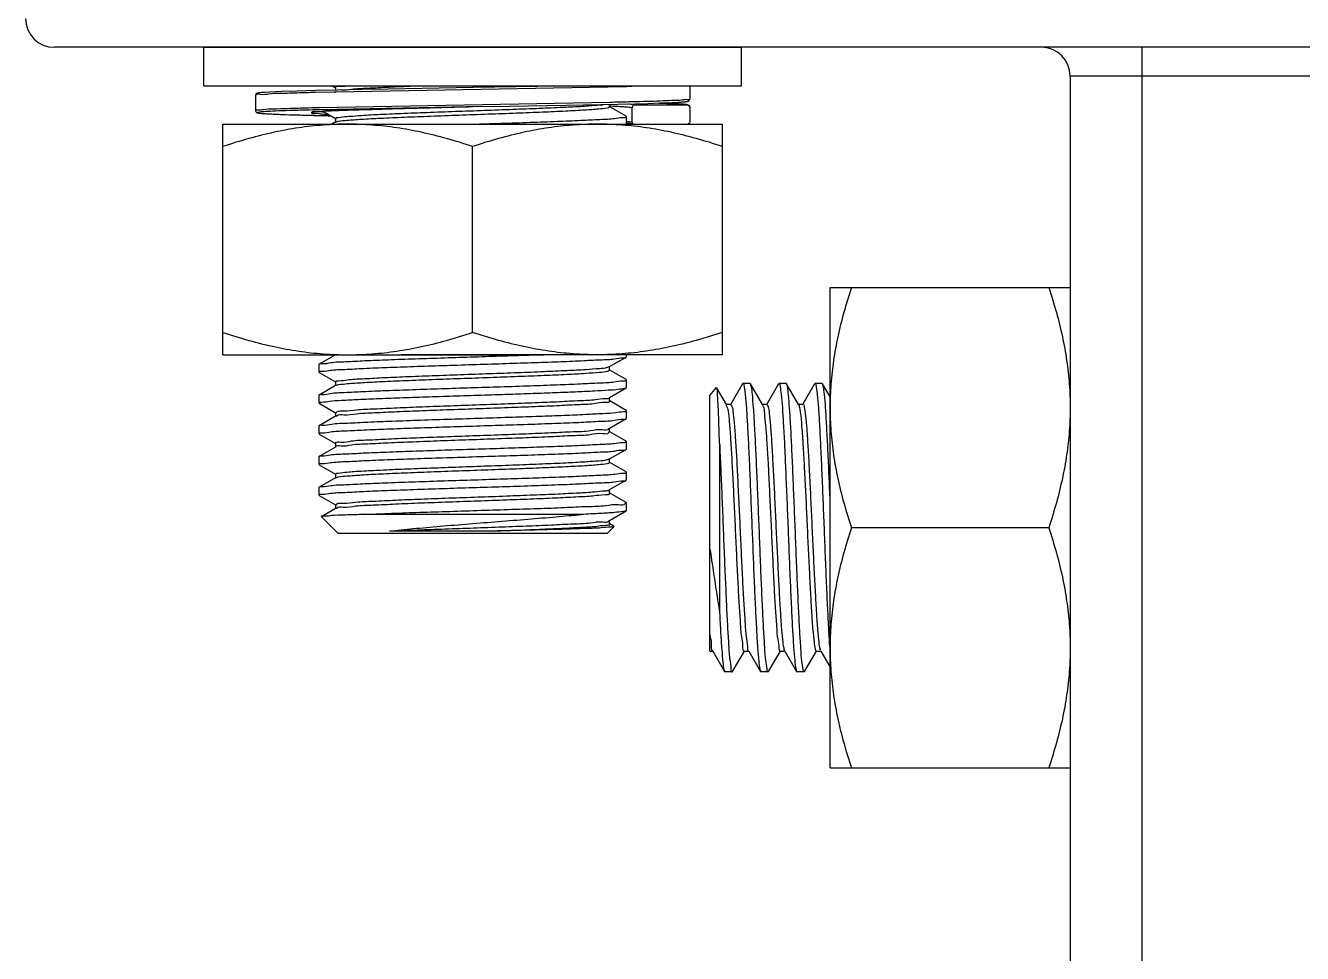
# Model space of a CAD drawing. Extents: x 815029915 to 815825525, y 579155098 to 579748855.
# Drawn here: x 815617949.4 to 815618227.3, y 579337897 to 579338098.9 of the extents above; entities that cross this region are included whole.
import ezdxf

# ---------------------------------------------------------------- set-up
doc = ezdxf.new("R2010")
doc.units = 0
doc.header["$LTSCALE"] = 100
doc.header["$MEASUREMENT"] = 0
doc.layers.add('02___PRT_ALL_AXES', color=7, linetype='Continuous')
doc.layers.add('03___PRT_ALL_CURVES', color=7, linetype='Continuous')

msp = doc.modelspace()

# ---------------------------------------------------------------- linework, layer by layer
at = {"color": 0, "linetype": 'Continuous'}
for p, q in [((815618674.86, 579338094.16), (815617955.67, 579338094.16)), ((815618192.44, 579337676.03), (815618192.44, 579338094.16)), ((815618176.76, 579338087.89), (815618176.76, 579337682.3)), ((815618453.77, 579338087.89), (815618176.76, 579338087.89)), ((815618016.59, 579338084.41), (815618012.44, 579338084.31)), ((815618016.09, 579338085.8), (815618016.86, 579338085.36)), ((815618016.88, 579338084.42), (815618016.59, 579338084.41)), ((815618016.87, 579338085.38), (815618016.87, 579338084.83)), ((815618080.11, 579338085.59), (815618016.94, 579338084.42)), ((815618046.8, 579338085.38), (815618028.31, 579338085.06)), ((815618046.8, 579338085.38), (815618046.7, 579338085.38)), ((815618070.1, 579338085.8), (815618046.8, 579338085.38)), ((815618050.84, 579338085.47), (815618046.8, 579338085.38)), ((815618049.77, 579338085.45), (815618046.8, 579338085.38)), ((815618064.37, 579338085.8), (815618049.77, 579338085.45)), ((815618058.92, 579338085.66), (815618050.84, 579338085.47)), ((815618064.37, 579338085.8), (815618058.92, 579338085.66)), ((815618080.16, 579338085.59), (815618080.11, 579338085.59)), ((815618080.28, 579338085.59), (815618080.16, 579338085.59)), ((815618081.41, 579338085.62), (815618080.28, 579338085.59)), ((815618087.57, 579338085.8), (815618081.41, 579338085.62)), ((815618093.95, 579338085.8), (815618093.95, 579338082.87)), ((815617999.46, 579338083.71), (815617999.46, 579338080.36)), ((815618076.47, 579338082.16), (815618013.3, 579338080.99)), ((815618067.15, 579338081.56), (815618082.03, 579338081.88)), ((815618076.53, 579338082.16), (815618076.47, 579338082.16)), ((815618076.82, 579338082.17), (815618076.53, 579338082.16)), ((815618076.53, 579338081.2), (815618076.53, 579338081.75)), ((815618082.03, 579338081.88), (815618084.81, 579338081.96)), ((815618082.04, 579338081.62), (815618093.54, 579338081.62)), ((815618084.81, 579338081.96), (815618087.6, 579338082.05)), ((815618087.6, 579338082.05), (815618089.21, 579338082.11)), ((815618089.21, 579338082.11), (815618090.1, 579338082.14)), ((815618090.1, 579338082.14), (815618090.85, 579338082.18)), ((815618090.85, 579338082.18), (815618091.47, 579338082.21)), ((815618091.47, 579338082.21), (815618092, 579338082.25)), ((815618002.93, 579338079.65), (815618003.83, 579338079.61)), ((815618003.83, 579338079.61), (815618004.89, 579338079.57)), ((815618004.89, 579338079.57), (815618006.81, 579338079.5)), ((815618006.81, 579338079.5), (815618010.11, 579338079.41)), ((815618010.11, 579338079.41), (815618015.82, 579338079.27)), ((815618013.3, 579338080.99), (815618013.25, 579338080.99)), ((815618013.31, 579338080.57), (815618013.26, 579338080.56)), ((815618013.57, 579338080.57), (815618013.31, 579338080.57)), ((815618014.03, 579338080.24), (815618013.35, 579338080.13)), ((815618045.84, 579338081.18), (815618013.57, 579338080.57)), ((815618013.63, 579338080.22), (815618014.28, 579338080.26)), ((815618014.12, 579338080.26), (815618014.03, 579338080.24)), ((815618014.12, 579338080.25), (815618016.86, 579338078.67)), ((815618014.28, 579338080.26), (815618015.04, 579338080.3)), ((815618015.04, 579338080.3), (815618015.94, 579338080.35)), ((815618015.94, 579338080.35), (815618017.55, 579338080.42)), ((815618017.55, 579338080.42), (815618019.52, 579338080.49)), ((815618019.52, 579338080.49), (815618021.91, 579338080.57)), ((815618021.91, 579338080.57), (815618024.76, 579338080.66)), ((815618024.76, 579338080.66), (815618029.29, 579338080.78)), ((815618029.29, 579338080.78), (815618034.72, 579338080.92)), ((815618034.72, 579338080.92), (815618042.66, 579338081.11)), ((815618042.66, 579338081.11), (815618045.84, 579338081.18)), ((815618046.7, 579338081.2), (815618045.84, 579338081.18)), ((815618046.7, 579338081.2), (815618045.84, 579338081.18)), ((815618050, 579338081.26), (815618046.7, 579338081.2)), ((815618050, 579338081.26), (815618054.75, 579338081.34)), ((815618054.75, 579338081.34), (815618067.15, 579338081.56)), ((815618080.1, 579338079.17), (815618076.55, 579338081.22)), ((815618080.15, 579338079.11), (815618080.1, 579338079.17)), ((815618081.41, 579338077.85), (815618081.41, 579338080.99)), ((815618093.95, 579338081.2), (815618093.95, 579338081.21)), ((815618093.95, 579338081.2), (815618093.95, 579338077.85)), ((815618016.93, 579338077.92), (815618016.1, 579338077.44)), ((815618016.87, 579338078.69), (815618016.87, 579338077.92)), ((815618016.94, 579338077.9), (815618017.08, 579338077.96)), ((815618080.15, 579338077.68), (815618080.61, 579338077.64)), ((815618081.41, 579338077.85), (815618081.41, 579338077.84)), ((815618081.41, 579338077.84), (815618081.53, 579338077.56)), ((815618081.53, 579338077.56), (815618081.59, 579338077.51)), ((815618081.59, 579338077.51), (815618081.83, 579338077.44)), ((815618016.87, 579338027.26), (815618013.3, 579338025.19)), ((815618076.53, 579338024.69), (815618080.1, 579338026.75)), ((815618080.1, 579338026.75), (815618080.15, 579338026.81)), ((815618013.25, 579338025.14), (815618013.3, 579338025.19)), ((815618013.3, 579338023.41), (815618016.86, 579338021.35)), ((815618076.08, 579338024.53), (815618076.45, 579338024.7)), ((815618076.48, 579338024.65), (815618076.53, 579338024.69)), ((815618076.53, 579338023.88), (815618076.53, 579338024.65)), ((815618080.1, 579338021.85), (815618076.55, 579338023.91)), ((815618016.87, 579338020.57), (815618013.3, 579338018.5)), ((815618016.87, 579338021.37), (815618016.87, 579338020.6)), ((815618016.93, 579338020.6), (815618016.87, 579338020.57)), ((815618016.93, 579338020.6), (815618017.06, 579338020.65)), ((815618080.15, 579338021.79), (815618080.1, 579338021.85)), ((815618105.46, 579338020.91), (815618102.9, 579338016.48)), ((815618105.46, 579338020.91), (815618105.55, 579338020.99)), ((815618107.2, 579338020.91), (815618107.11, 579338020.99)), ((815618109.78, 579338016.46), (815618107.2, 579338020.91)), ((815618113.3, 579338020.91), (815618110.74, 579338016.48)), ((815618113.3, 579338020.91), (815618113.39, 579338020.99)), ((815618115.04, 579338020.91), (815618114.96, 579338020.99)), ((815618117.62, 579338016.46), (815618115.04, 579338020.91)), ((815618121.14, 579338020.91), (815618118.58, 579338016.48)), ((815618121.14, 579338020.91), (815618121.23, 579338020.99)), ((815618122.88, 579338020.91), (815618122.79, 579338020.99)), ((815618124.49, 579338018.13), (815618122.88, 579338020.91)), ((815618013.25, 579338018.45), (815618013.3, 579338018.5)), ((815618076.48, 579338017.96), (815618076.53, 579338018)), ((815618076.53, 579338018), (815618080.1, 579338020.06)), ((815618076.53, 579338017.19), (815618076.53, 579338017.96)), ((815618080.1, 579338020.06), (815618080.15, 579338020.12)), ((815618098.36, 579338018.37), (815618099.77, 579338020.13)), ((815618098.36, 579337962.79), (815618098.36, 579338018.37)), ((815618099.82, 579338020.12), (815618099.77, 579338020.13)), ((815618101.94, 579338016.46), (815618099.82, 579338020.12)), ((815618013.3, 579338016.71), (815618016.86, 579338014.66)), ((815618080.1, 579338015.16), (815618076.55, 579338017.22)), ((815618080.15, 579338015.1), (815618080.1, 579338015.16)), ((815618101.88, 579338016.29), (815618101.92, 579338016.21)), ((815618101.99, 579338016.37), (815618101.94, 579338016.46)), ((815618102.93, 579338016.46), (815618101.99, 579338016.46)), ((815618109.83, 579338016.37), (815618109.78, 579338016.46)), ((815618110.77, 579338016.46), (815618109.83, 579338016.46)), ((815618117.67, 579338016.37), (815618117.62, 579338016.46)), ((815618118.61, 579338016.46), (815618117.67, 579338016.46)), ((815618016.87, 579338013.88), (815618013.3, 579338011.81)), ((815618016.87, 579338014.68), (815618016.87, 579338013.91)), ((815618016.93, 579338013.91), (815618016.87, 579338013.88)), ((815618076.53, 579338011.31), (815618080.1, 579338013.37)), ((815618080.1, 579338013.37), (815618080.15, 579338013.43)), ((815618013.25, 579338011.76), (815618013.3, 579338011.81)), ((815618013.3, 579338010.02), (815618016.86, 579338007.97)), ((815618076.35, 579338011.22), (815618076.37, 579338011.3)), ((815618076.48, 579338011.27), (815618076.53, 579338011.31)), ((815618076.53, 579338010.5), (815618076.53, 579338011.27)), ((815618080.1, 579338008.47), (815618076.55, 579338010.53)), ((815618016.87, 579338007.19), (815618013.3, 579338005.12)), ((815618016.87, 579338007.99), (815618016.87, 579338007.22)), ((815618016.93, 579338007.22), (815618016.87, 579338007.19)), ((815618016.93, 579338007.22), (815618016.92, 579338007.29)), ((815618076.53, 579338004.61), (815618080.1, 579338006.68)), ((815618080.15, 579338008.41), (815618080.1, 579338008.47)), ((815618080.1, 579338006.68), (815618080.15, 579338006.74)), ((815618100.45, 579338008.05), (815618100.45, 579337971.19)), ((815618013.25, 579338005.07), (815618013.3, 579338005.12)), ((815618076.32, 579338004.55), (815618076.46, 579338004.61)), ((815618076.48, 579338004.58), (815618076.53, 579338004.61)), ((815618076.53, 579338003.81), (815618076.53, 579338004.58)), ((815618080.1, 579338001.78), (815618076.55, 579338003.84)), ((815618013.3, 579338003.33), (815618016.86, 579338001.28)), ((815618016.87, 579338001.3), (815618016.87, 579338000.53)), ((815618080.15, 579338001.72), (815618080.1, 579338001.78)), ((815618013.25, 579337998.38), (815618013.3, 579337998.43)), ((815618016.87, 579338000.5), (815618013.3, 579337998.43)), ((815618016.93, 579338000.53), (815618016.87, 579338000.5)), ((815618016.94, 579338000.51), (815618017.08, 579338000.57)), ((815618076.53, 579337997.92), (815618080.1, 579337999.99)), ((815618080.1, 579337999.99), (815618080.15, 579338000.05)), ((815618013.3, 579337996.64), (815618016.86, 579337994.59)), ((815618076.4, 579337997.78), (815618076.5, 579337997.9)), ((815618076.48, 579337997.89), (815618076.53, 579337997.92)), ((815618076.53, 579337997.12), (815618076.53, 579337997.89)), ((815618080.1, 579337995.09), (815618076.55, 579337997.15)), ((815618016.87, 579337993.81), (815618013.8, 579337992.03)), ((815618016.87, 579337994.61), (815618016.87, 579337993.84)), ((815618016.93, 579337993.84), (815618016.87, 579337993.81)), ((815618017.03, 579337993.79), (815618017.11, 579337993.91)), ((815618076.53, 579337991.23), (815618080.1, 579337993.3)), ((815618080.15, 579337995.03), (815618080.1, 579337995.09)), ((815618080.15, 579337993.36), (815618080.1, 579337993.3)), ((815618013.8, 579337992.03), (815618013.78, 579337991.99)), ((815618017.44, 579337988.34), (815618013.78, 579337991.99)), ((815618070.37, 579337992.52), (815618023.06, 579337992.52)), ((815618076.48, 579337991.2), (815618076.53, 579337991.23)), ((815618076.53, 579337990.43), (815618076.53, 579337991.2)), ((815618077.49, 579337989.91), (815618076.55, 579337990.46)), ((815618075.97, 579337988.34), (815618017.43, 579337988.34)), ((815618050.68, 579337988.9), (815618028.61, 579337988.9)), ((815618075.97, 579337988.34), (815618077.5, 579337989.87)), ((815618098.36, 579337962.79), (815618098.91, 579337962.79)), ((815618098.91, 579337962.88), (815618098.96, 579337962.79)), ((815618098.96, 579337962.79), (815618101.54, 579337958.34)), ((815618103.28, 579337958.34), (815618105.85, 579337962.77)), ((815618105.81, 579337962.79), (815618106.75, 579337962.79)), ((815618106.75, 579337962.88), (815618106.8, 579337962.79)), ((815618106.8, 579337962.79), (815618109.38, 579337958.34)), ((815618111.12, 579337958.34), (815618113.69, 579337962.77)), ((815618113.65, 579337962.79), (815618114.59, 579337962.79)), ((815618114.59, 579337962.88), (815618114.64, 579337962.79)), ((815618114.64, 579337962.79), (815618117.22, 579337958.34)), ((815618118.96, 579337958.34), (815618121.53, 579337962.77)), ((815618121.49, 579337962.79), (815618122.43, 579337962.79)), ((815618122.43, 579337962.88), (815618122.48, 579337962.79)), ((815618122.48, 579337962.79), (815618124.49, 579337959.32)), ((815618124.42, 579337963.49), (815618124.5, 579337962.59)), ((815618101.54, 579337958.34), (815618101.63, 579337958.27)), ((815618103.2, 579337958.27), (815618103.28, 579337958.34)), ((815618109.38, 579337958.34), (815618109.47, 579337958.27)), ((815618111.12, 579337958.34), (815618111.04, 579337958.27)), ((815618117.22, 579337958.34), (815618117.31, 579337958.27)), ((815618118.96, 579337958.34), (815618118.88, 579337958.27))]:
    msp.add_line(p, q, dxfattribs=at)
for points in [[(815618017.31, 579338084.84), (815618012.58, 579338084.73), (815618008.5, 579338084.62), (815618005.13, 579338084.51), (815618002.6, 579338084.4), (815618001.41, 579338084.33), (815618000.81, 579338084.29), (815618000.45, 579338084.25), (815618000.22, 579338084.23), (815618000.06, 579338084.2), (815617999.94, 579338084.18), (815617999.85, 579338084.16), (815617999.76, 579338084.13), (815617999.67, 579338084.08), (815617999.54, 579338083.97), (815617999.46, 579338083.73), (815617999.46, 579338083.71)], [(815618028.31, 579338085.06), (815618022.59, 579338084.95), (815618017.31, 579338084.84)], [(815618093.25, 579338081.71), (815618092.63, 579338081.78), (815618091.55, 579338081.85), (815618089.6, 579338081.95), (815618087.23, 579338082.03)], [(815618092, 579338082.25), (815618092.23, 579338082.26), (815618092.43, 579338082.28), (815618092.62, 579338082.29), (815618092.79, 579338082.31), (815618092.94, 579338082.32), (815618093.07, 579338082.34), (815618093.19, 579338082.35), (815618093.29, 579338082.37), (815618093.39, 579338082.38), (815618093.47, 579338082.4), (815618093.54, 579338082.42), (815618093.61, 579338082.44), (815618093.69, 579338082.47), (815618093.79, 579338082.53), (815618093.92, 579338082.7), (815618093.95, 579338082.86)], [(815617999.46, 579338080.36), (815617999.46, 579338080.3), (815617999.57, 579338080.07), (815617999.68, 579338079.98), (815617999.77, 579338079.94), (815617999.84, 579338079.91), (815617999.92, 579338079.89), (815618000, 579338079.88), (815618000.09, 579338079.86), (815618000.2, 579338079.85), (815618000.32, 579338079.83), (815618000.46, 579338079.82), (815618000.63, 579338079.8), (815618000.81, 579338079.78), (815618001.03, 579338079.77), (815618001.27, 579338079.75), (815618001.54, 579338079.73), (815618001.84, 579338079.71), (815618002.17, 579338079.69), (815618002.93, 579338079.65)], [(815618011.8, 579338080.02), (815618011.8, 579338080.02), (815618011.83, 579338080.03), (815618011.89, 579338080.04), (815618011.96, 579338080.06), (815618012.06, 579338080.07), (815618012.18, 579338080.09), (815618012.32, 579338080.11), (815618012.48, 579338080.12), (815618012.66, 579338080.14), (815618012.86, 579338080.16), (815618013.09, 579338080.18), (815618013.35, 579338080.2), (815618013.63, 579338080.22)], [(815618080.61, 579338077.64), (815618080.81, 579338077.63), (815618080.98, 579338077.61), (815618081.13, 579338077.59), (815618081.26, 579338077.58), (815618081.38, 579338077.56), (815618081.47, 579338077.54), (815618081.54, 579338077.53)]]:
    msp.add_lwpolyline(points, dxfattribs=at)
for centre, start, end in [((815617955.67, 579338100.43), 180, 270), ((815618170.49, 579338087.89), 0, 90)]:
    msp.add_arc(centre, 6.27, start, end, dxfattribs=at)
for points, start_tangent, end_tangent in [([(815618016.94, 579338085.43), (815618016.93, 579338085.45), (815618017.99, 579338085.67), (815618019.3, 579338085.77)], (-0.580061, 0.814573), (0.993596, 0.112994)), ([(815618016.91, 579338084.42), (815618016.88, 579338084.42)], (-0.999751, -0.02232), (-0.99975, -0.022351)), ([(815618016.94, 579338084.42), (815618016.91, 579338084.42)], (-0.999751, -0.022298), (-0.999751, -0.02232)), ([(815618018.21, 579338084.84), (815618020.33, 579338085.06), (815618023.85, 579338085.29), (815618028.4, 579338085.51), (815618033.76, 579338085.74), (815618035.34, 579338085.8)], (0.998972, 0.045339), (0.999262, 0.038405)), ([(815618012.44, 579338084.31), (815618008.51, 579338084.21), (815618005.01, 579338084.1), (815618002.32, 579338083.99), (815618000.49, 579338083.88), (815617999.57, 579338083.76), (815617999.57, 579338083.71)], (-0.999753, -0.022244), (-0.014583, -0.999894)), ([(815618020.01, 579338079.16), (815618022.49, 579338079.35), (815618026.69, 579338079.58), (815618031.79, 579338079.81), (815618037.56, 579338080.03), (815618043.74, 579338080.26), (815618050.05, 579338080.48), (815618056.21, 579338080.71), (815618061.94, 579338080.93), (815618066.99, 579338081.16), (815618071.14, 579338081.38), (815618074.19, 579338081.61), (815618075.07, 579338081.65)], (0.997868, 0.065264), (0.995147, 0.098398)), ([(815618093.95, 579338082.87), (815618093.51, 579338082.76), (815618092.17, 579338082.65), (815618090.08, 579338082.55), (815618087.52, 579338082.45), (815618084.61, 579338082.36), (815618081.53, 579338082.28), (815618078.36, 579338082.2), (815618076.82, 579338082.17)], (-0.000812, -1), (-0.999759, -0.021948)), ([(815618080.58, 579338081.85), (815618080.83, 579338081.83), (815618081.43, 579338081.77), (815618081.79, 579338081.71), (815618081.98, 579338081.66), (815618082.04, 579338081.62)], (0.996851, -0.079298), (0.000108, -1)), ([(815618082.04, 579338081.62), (815618081.84, 579338081.59), (815618081.67, 579338081.5), (815618081.53, 579338081.36), (815618081.44, 579338081.18), (815618081.41, 579338080.99)], (-1, 0.000001), (0, -1)), ([(815618087.24, 579338082.03), (815618089.58, 579338081.95), (815618091.72, 579338081.84), (815618093.08, 579338081.73), (815618093.54, 579338081.62)], (0.999134, -0.041598), (0.00163, -0.999999)), ([(815618093.95, 579338081.21), (815618093.92, 579338081.36), (815618093.83, 579338081.49), (815618093.69, 579338081.59), (815618093.54, 579338081.62)], (-0.022015, 0.999758), (-1, 0.000012)), ([(815618013.25, 579338080.99), (815618010.21, 579338080.91), (815618006.42, 579338080.8), (815618003.41, 579338080.69), (815618001.22, 579338080.58), (815617999.89, 579338080.47), (815617999.46, 579338080.36)], (-0.999719, -0.023686), (-0.185176, -0.982705)), ([(815618013.26, 579338080.56), (815618010.53, 579338080.49), (815618006.77, 579338080.38), (815618003.79, 579338080.27), (815618001.62, 579338080.16), (815618000.31, 579338080.05), (815617999.87, 579338079.94), (815618000.33, 579338079.83), (815618001.66, 579338079.72), (815618003.84, 579338079.61), (815618006.84, 579338079.5), (815618010.58, 579338079.39), (815618014.74, 579338079.29), (815618015.82, 579338079.27)], (-0.999709, -0.024139), (0.999744, -0.022638)), ([(815618013.35, 579338080.13), (815618012.47, 579338080.12), (815618011.68, 579338080.01), (815618011.67, 579338079.89), (815618012.45, 579338079.77), (815618013.98, 579338079.65), (815618015.28, 579338079.55)], (-0.991548, -0.129742), (0.99958, -0.028996)), ([(815618013.02, 579338080.2), (815618014.37, 579338080.07), (815618014.45, 579338080.05)], (0.997933, 0.064259), (0.990272, -0.139145)), ([(815618045.84, 579338081.18), (815618045.35, 579338081.17), (815618041.76, 579338081.09), (815618038.1, 579338081), (815618034.36, 579338080.91), (815618030.51, 579338080.82), (815618026.66, 579338080.71), (815618022.81, 579338080.6), (815618019.27, 579338080.48), (815618016.31, 579338080.36), (815618014.12, 579338080.26)], (-0.999741, -0.022737), (-0.990934, -0.134352)), ([(815618016.88, 579338078.69), (815618017.47, 579338078.9), (815618019.36, 579338079.13), (815618020.01, 579338079.16)], (0.48086, 0.876797), (0.997868, 0.065264)), ([(815618017.08, 579338077.96), (815618017.47, 579338078.07), (815618019.36, 579338078.29), (815618022.49, 579338078.52), (815618026.69, 579338078.74), (815618031.79, 579338078.97), (815618037.56, 579338079.19), (815618043.74, 579338079.42), (815618050.05, 579338079.65), (815618056.21, 579338079.87), (815618061.94, 579338080.1), (815618066.99, 579338080.32), (815618071.14, 579338080.55), (815618074.19, 579338080.77), (815618076.01, 579338081), (815618076.52, 579338081.21)], (0.943848, 0.33038), (0.613481, 0.789709)), ([(815618046.7, 579338077.44), (815618052.84, 579338077.63), (815618059.25, 579338077.84), (815618065.16, 579338078.06), (815618070.25, 579338078.27), (815618074.41, 579338078.47), (815618077.57, 579338078.69), (815618079.51, 579338078.9), (815618080.15, 579338079.1)], (0.999492, 0.031868), (0.050502, 0.998724)), ([(815618076.5, 579338081.42), (815618076.53, 579338081.42)], (0.998993, -0.044859), (0.998988, -0.044985)), ([(815618076.53, 579338081.42), (815618076.54, 579338081.42)], (0.998988, -0.044986), (0.998986, -0.04503)), ([(815618076.54, 579338081.42), (815618078.08, 579338081.34), (815618079.34, 579338081.27), (815618080.22, 579338081.2), (815618080.81, 579338081.14), (815618081.17, 579338081.08), (815618081.35, 579338081.03), (815618081.41, 579338080.99)], (0.998986, -0.045029), (0.000052, -1)), ([(815618080.15, 579338079.1), (815618080.15, 579338079.11)], (0.050503, 0.998724), (0, 1)), ([(815618080.15, 579338078.05), (815618081.02, 579338077.97), (815618081.41, 579338077.85)], (0.986244, -0.165296), (0.000736, -1)), ([(815618093.54, 579338077.44), (815618093.69, 579338077.47), (815618093.83, 579338077.56), (815618093.92, 579338077.69), (815618093.95, 579338077.85)], (1, 0.000009), (0, 1)), ([(815618013.25, 579338023.47), (815618013.9, 579338023.67), (815618015.8, 579338023.88), (815618018.89, 579338024.09), (815618023.05, 579338024.3), (815618028.12, 579338024.51), (815618033.9, 579338024.72), (815618040.18, 579338024.93), (815618046.7, 579338025.14), (815618053.23, 579338025.35), (815618059.51, 579338025.55), (815618065.29, 579338025.76), (815618070.36, 579338025.97), (815618074.52, 579338026.18), (815618077.61, 579338026.39), (815618079.51, 579338026.6), (815618080.14, 579338026.73)], (0.050562, 0.998721), (0.439744, 0.898123)), ([(815618013.25, 579338023.46), (815618013.25, 579338023.47)], (0, 1), (0.050563, 0.998721)), ([(815618016.87, 579338021.37), (815618017.54, 579338021.6), (815618019.51, 579338021.82), (815618022.7, 579338022.05), (815618026.97, 579338022.28), (815618032.11, 579338022.5), (815618037.91, 579338022.73), (815618044.1, 579338022.95), (815618050.41, 579338023.18), (815618056.56, 579338023.4), (815618062.26, 579338023.63), (815618067.26, 579338023.86), (815618071.35, 579338024.08), (815618074.33, 579338024.31), (815618076.08, 579338024.53)], (-0.000602, 1), (0.941401, 0.337289)), ([(815618017.06, 579338020.65), (815618017.54, 579338020.76), (815618019.51, 579338020.99), (815618022.7, 579338021.21), (815618026.97, 579338021.44), (815618032.11, 579338021.67), (815618037.91, 579338021.89), (815618044.1, 579338022.12), (815618050.41, 579338022.34), (815618056.56, 579338022.57), (815618062.26, 579338022.79), (815618067.26, 579338023.02), (815618071.35, 579338023.24), (815618074.33, 579338023.47), (815618076.08, 579338023.7), (815618076.5, 579338023.91)], (0.952949, 0.303131), (0.642644, 0.766165)), ([(815618013.27, 579338018.52), (815618013.88, 579338018.65), (815618015.75, 579338018.86), (815618018.78, 579338019.07), (815618022.87, 579338019.27), (815618027.88, 579338019.48), (815618033.65, 579338019.69), (815618039.87, 579338019.9), (815618046.29, 579338020.11), (815618052.81, 579338020.31), (815618059.2, 579338020.53), (815618065.1, 579338020.74), (815618070.17, 579338020.95), (815618074.36, 579338021.16), (815618077.55, 579338021.37), (815618079.51, 579338021.58), (815618080.15, 579338021.78)], (0.44984, 0.893109), (0.050197, 0.998739)), ([(815618080.15, 579338021.78), (815618080.15, 579338021.79)], (0.050198, 0.998739), (0, 1)), ([(815618105.55, 579338020.98), (815618105.56, 579338020.99), (815618105.8, 579338020.34), (815618106.04, 579338018.53), (815618106.29, 579338015.61), (815618106.53, 579338011.71), (815618106.78, 579338006.97), (815618107.02, 579338001.52), (815618107.26, 579337995.68), (815618107.51, 579337989.63)], (0.933337, 0.359001), (0.039757, -0.999209)), ([(815618109.08, 579337989.63), (815618108.83, 579337995.74), (815618108.58, 579338001.71), (815618108.33, 579338007.18), (815618108.09, 579338011.87), (815618107.85, 579338015.76), (815618107.6, 579338018.68), (815618107.35, 579338020.45), (815618107.18, 579338020.9)], (-0.039757, 0.999209), (-0.489832, 0.871817)), ([(815618113.39, 579338020.98), (815618113.62, 579338020.45), (815618113.87, 579338018.68), (815618114.12, 579338015.76), (815618114.36, 579338011.87), (815618114.61, 579338007.18), (815618114.85, 579338001.71), (815618115.1, 579337995.74), (815618115.35, 579337989.63)], (0.933344, -0.358982), (0.039757, -0.999209)), ([(815618116.92, 579337989.63), (815618116.67, 579337995.69), (815618116.43, 579338001.54), (815618116.18, 579338006.99), (815618115.94, 579338011.74), (815618115.69, 579338015.64), (815618115.45, 579338018.54), (815618115.21, 579338020.35), (815618115.04, 579338020.92)], (-0.039757, 0.999209), (-0.472755, 0.881194)), ([(815618121.23, 579338020.98), (815618121.24, 579338020.99), (815618121.48, 579338020.35), (815618121.72, 579338018.54), (815618121.97, 579338015.64), (815618122.21, 579338011.74), (815618122.45, 579338006.99), (815618122.7, 579338001.54), (815618122.94, 579337995.69), (815618123.19, 579337989.63)], (0.95085, 0.309652), (0.039757, -0.999209)), ([(815618124.49, 579337996.14), (815618124.26, 579338001.69), (815618124.02, 579338007.15), (815618123.77, 579338011.83), (815618123.53, 579338015.72), (815618123.28, 579338018.66), (815618123.03, 579338020.43), (815618122.87, 579338020.91)], (-0.040733, 0.99917), (-0.48609, 0.873909)), ([(815618013.25, 579338016.78), (815618013.81, 579338016.97), (815618015.48, 579338017.16), (815618018.18, 579338017.36), (815618021.85, 579338017.55), (815618026.34, 579338017.75), (815618031.52, 579338017.94), (815618037.2, 579338018.14), (815618043.21, 579338018.33), (815618049.33, 579338018.53), (815618055.36, 579338018.72)], (0.05872, 0.998275), (0.999457, 0.032936)), ([(815618054.42, 579338016.63), (815618060.31, 579338016.86), (815618065.59, 579338017.09), (815618070.03, 579338017.31), (815618073.42, 579338017.54), (815618075.61, 579338017.76), (815618076.51, 579338017.94)], (0.999318, 0.036929), (0.631336, 0.77551)), ([(815618055.36, 579338018.72), (815618060.51, 579338018.9), (815618065.29, 579338019.07), (815618069.57, 579338019.25), (815618073.24, 579338019.42), (815618076.21, 579338019.6), (815618078.38, 579338019.77), (815618079.71, 579338019.94), (815618080.13, 579338020.04)], (0.999457, 0.032936), (0.630908, 0.775858)), ([(815618100.45, 579338008.05), (815618100.31, 579338012.39), (815618100.18, 579338015.88), (815618100.04, 579338018.37), (815618099.9, 579338019.8), (815618099.78, 579338020.1)], (-0.029159, 0.999575), (-0.544269, 0.838911)), ([(815618013.25, 579338016.77), (815618013.25, 579338016.78)], (0, 1), (0.05872, 0.998275)), ([(815618016.97, 579338014.63), (815618017.15, 579338014.83), (815618018.67, 579338015.05), (815618021.45, 579338015.28), (815618025.35, 579338015.51), (815618030.21, 579338015.73), (815618035.81, 579338015.96), (815618041.89, 579338016.18), (815618048.19, 579338016.41), (815618054.42, 579338016.63)], (0.491794, 0.870711), (0.999318, 0.036929)), ([(815618017.01, 579338013.85), (815618017.15, 579338013.99), (815618018.67, 579338014.22), (815618021.45, 579338014.44), (815618025.35, 579338014.67), (815618030.21, 579338014.9), (815618035.81, 579338015.12), (815618041.89, 579338015.35), (815618048.19, 579338015.57), (815618054.42, 579338015.8)], (0.623148, 0.782104), (0.999318, 0.036929)), ([(815618054.42, 579338015.8), (815618060.31, 579338016.02), (815618065.59, 579338016.25), (815618070.03, 579338016.47), (815618073.42, 579338016.7), (815618075.61, 579338016.93), (815618076.51, 579338017.15), (815618076.5, 579338017.17)], (0.999318, 0.036929), (-0.642637, 0.766171)), ([(815618055.36, 579338013.71), (815618061.23, 579338013.91), (815618066.62, 579338014.11), (815618071.27, 579338014.31), (815618075.06, 579338014.51), (815618077.86, 579338014.7), (815618079.58, 579338014.9), (815618080.15, 579338015.09)], (0.999457, 0.032936), (0.056644, 0.998394)), ([(815618080.15, 579338015.09), (815618080.15, 579338015.1)], (0.056644, 0.998394), (0, 1)), ([(815618101.92, 579338016.21), (815618102.3, 579338015.01), (815618102.56, 579338012.63), (815618102.83, 579338009.22), (815618103.09, 579338004.94), (815618103.35, 579337999.98), (815618103.62, 579337994.56), (815618103.88, 579337988.92), (815618104.14, 579337983.31), (815618104.41, 579337977.99), (815618104.67, 579337973.18), (815618104.94, 579337969.1), (815618105.2, 579337965.93), (815618105.46, 579337963.82), (815618105.73, 579337962.85), (815618105.77, 579337962.87)], (0.475687, -0.879614), (0.880301, 0.474416)), ([(815618102.87, 579338016.34), (815618103.35, 579338015.01), (815618103.61, 579338012.63), (815618103.87, 579338009.22), (815618104.14, 579338004.94), (815618104.4, 579337999.98), (815618104.66, 579337994.56), (815618104.93, 579337988.92), (815618105.19, 579337983.31), (815618105.45, 579337977.99), (815618105.72, 579337973.18), (815618105.98, 579337969.1), (815618106.24, 579337965.93), (815618106.51, 579337963.82), (815618106.6, 579337962.99)], (0.872469, -0.48867), (0.327816, -0.944742)), ([(815618109.79, 579338016.34), (815618109.94, 579338016.07)], (0.596616, -0.802527), (0.427002, -0.904251)), ([(815618109.94, 579338016.07), (815618110.21, 579338014.52), (815618110.47, 579338011.86), (815618110.73, 579338008.22), (815618111, 579338003.75), (815618111.26, 579337998.66), (815618111.52, 579337993.16), (815618111.79, 579337987.5), (815618112.05, 579337981.94), (815618112.31, 579337976.73), (815618112.58, 579337972.08), (815618112.84, 579337968.21), (815618113.1, 579337965.3), (815618113.37, 579337963.47), (815618113.63, 579337962.8), (815618113.65, 579337962.8)], (0.427002, -0.904251), (0.915311, 0.402748)), ([(815618110.75, 579338016.43), (815618110.99, 579338016.07), (815618111.25, 579338014.52), (815618111.51, 579338011.86), (815618111.78, 579338008.22), (815618112.04, 579338003.75), (815618112.31, 579337998.66), (815618112.57, 579337993.16), (815618112.83, 579337987.5), (815618113.1, 579337981.94), (815618113.36, 579337976.73), (815618113.62, 579337972.08), (815618113.89, 579337968.21), (815618114.15, 579337965.3), (815618114.41, 579337963.47), (815618114.51, 579337963.06)], (0.826116, -0.563501), (0.291356, -0.956615)), ([(815618117.68, 579338016.38), (815618117.75, 579338016.2)], (0.474517, -0.880247), (0.291356, -0.956615)), ([(815618117.75, 579338016.2), (815618117.85, 579338015.79), (815618118.11, 579338013.96), (815618118.38, 579338011.04), (815618118.64, 579338007.18), (815618118.9, 579338002.53), (815618119.17, 579337997.31), (815618119.43, 579337991.75), (815618119.69, 579337986.1), (815618119.96, 579337980.6), (815618120.22, 579337975.5), (815618120.48, 579337971.03), (815618120.75, 579337967.39), (815618121.01, 579337964.74), (815618121.27, 579337963.19), (815618121.51, 579337962.83)], (0.291356, -0.956615), (0.826116, -0.563501)), ([(815618118.62, 579338016.45), (815618118.63, 579338016.46), (815618118.89, 579338015.79), (815618119.16, 579338013.96), (815618119.42, 579338011.04), (815618119.68, 579338007.18), (815618119.95, 579338002.53), (815618120.21, 579337997.31), (815618120.47, 579337991.75), (815618120.74, 579337986.1), (815618121, 579337980.6), (815618121.27, 579337975.5), (815618121.53, 579337971.03), (815618121.79, 579337967.39), (815618122.06, 579337964.74), (815618122.32, 579337963.19)], (0.915311, 0.402748), (0.427002, -0.904251)), ([(815618013.25, 579338010.09), (815618013.9, 579338010.29), (815618015.8, 579338010.5), (815618018.89, 579338010.71), (815618023.05, 579338010.92), (815618028.12, 579338011.13), (815618033.9, 579338011.34), (815618040.18, 579338011.55), (815618046.7, 579338011.76), (815618053.23, 579338011.97), (815618059.51, 579338012.17), (815618065.29, 579338012.38), (815618070.36, 579338012.59), (815618074.52, 579338012.8), (815618077.61, 579338013.01), (815618079.51, 579338013.22), (815618080.14, 579338013.35)], (0.050562, 0.998721), (0.439744, 0.898123)), ([(815618013.27, 579338011.83), (815618013.95, 579338011.97), (815618016.04, 579338012.19), (815618019.44, 579338012.41), (815618023.88, 579338012.63), (815618029.22, 579338012.84), (815618035.39, 579338013.06), (815618042.03, 579338013.28), (815618048.75, 579338013.49), (815618055.36, 579338013.71)], (0.402552, 0.915397), (0.999457, 0.032936)), ([(815618013.25, 579338010.08), (815618013.25, 579338010.09)], (0, 1), (0.050563, 0.998721)), ([(815618016.94, 579338008.04), (815618016.93, 579338008.06), (815618017.99, 579338008.28), (815618020.33, 579338008.51), (815618023.85, 579338008.74), (815618028.4, 579338008.96), (815618033.76, 579338009.19), (815618039.7, 579338009.41), (815618045.96, 579338009.64), (815618052.25, 579338009.86), (815618058.29, 579338010.09), (815618063.81, 579338010.32), (815618068.57, 579338010.54), (815618072.35, 579338010.77), (815618074.98, 579338010.99), (815618076.35, 579338011.22)], (-0.580286, 0.814412), (0.375024, 0.927015)), ([(815618016.92, 579338007.29), (815618017.99, 579338007.45), (815618020.33, 579338007.67), (815618023.85, 579338007.9), (815618028.4, 579338008.13), (815618033.76, 579338008.35), (815618039.7, 579338008.58), (815618045.96, 579338008.8), (815618052.25, 579338009.03), (815618058.29, 579338009.25), (815618063.81, 579338009.48), (815618068.57, 579338009.71), (815618072.35, 579338009.93), (815618074.98, 579338010.16), (815618076.35, 579338010.38), (815618076.38, 579338010.52)], (0.394986, 0.918687), (0.127461, 0.991844)), ([(815618013.25, 579338003.4), (815618013.9, 579338003.6), (815618015.8, 579338003.81), (815618018.89, 579338004.02), (815618023.05, 579338004.23), (815618028.12, 579338004.44), (815618033.9, 579338004.65), (815618040.18, 579338004.86), (815618046.7, 579338005.07), (815618053.23, 579338005.27), (815618059.51, 579338005.48), (815618065.29, 579338005.69), (815618070.36, 579338005.9), (815618074.52, 579338006.11), (815618077.61, 579338006.32), (815618079.51, 579338006.53), (815618080.14, 579338006.66)], (0.050562, 0.998721), (0.439744, 0.898123)), ([(815618013.27, 579338005.14), (815618013.88, 579338005.27), (815618015.75, 579338005.48), (815618018.78, 579338005.69), (815618022.86, 579338005.89), (815618027.87, 579338006.1), (815618033.64, 579338006.31), (815618039.87, 579338006.52), (815618046.29, 579338006.73), (815618052.8, 579338006.93), (815618059.2, 579338007.15), (815618065.1, 579338007.36), (815618070.18, 579338007.57), (815618074.37, 579338007.78), (815618077.55, 579338007.99), (815618079.51, 579338008.2), (815618080.15, 579338008.4)], (0.449883, 0.893087), (0.050246, 0.998737)), ([(815618080.15, 579338008.4), (815618080.15, 579338008.41)], (0.050245, 0.998737), (0, 1)), ([(815618100.45, 579338008.05), (815618100.7, 579338002.69), (815618100.95, 579337996.82), (815618101.19, 579337990.66), (815618101.44, 579337984.47), (815618101.69, 579337978.47), (815618101.94, 579337972.91), (815618102.18, 579337968.01), (815618102.43, 579337963.96), (815618102.68, 579337960.91), (815618102.93, 579337958.99), (815618103.17, 579337958.27), (815618103.19, 579337958.28)], (0.049111, -0.998793), (0.866249, 0.499612)), ([(815618016.88, 579338001.3), (815618017.47, 579338001.52), (815618019.36, 579338001.74), (815618022.48, 579338001.97), (815618026.69, 579338002.19), (815618031.79, 579338002.42), (815618037.56, 579338002.64), (815618043.73, 579338002.87), (815618050.04, 579338003.09), (815618056.2, 579338003.32), (815618061.94, 579338003.55), (815618066.99, 579338003.77), (815618071.14, 579338004), (815618074.19, 579338004.22), (815618076.01, 579338004.45), (815618076.32, 579338004.55)], (0.481675, 0.87635), (0.930204, 0.367043)), ([(815618017.08, 579338000.57), (815618017.47, 579338000.68), (815618019.36, 579338000.9), (815618022.48, 579338001.13), (815618026.69, 579338001.36), (815618031.79, 579338001.58), (815618037.56, 579338001.81), (815618043.73, 579338002.03), (815618050.04, 579338002.26), (815618056.2, 579338002.48), (815618061.94, 579338002.71), (815618066.99, 579338002.94), (815618071.14, 579338003.16), (815618074.19, 579338003.39), (815618076.01, 579338003.61), (815618076.52, 579338003.82)], (0.94381, 0.330487), (0.61327, 0.789874)), ([(815618013.25, 579338003.39), (815618013.25, 579338003.4)], (0, 1), (0.050563, 0.998721)), ([(815618013.27, 579337998.45), (815618013.9, 579337998.59), (815618015.86, 579337998.8), (815618019.06, 579337999.01), (815618023.26, 579337999.22), (815618028.31, 579337999.43), (815618034.19, 579337999.64), (815618040.58, 579337999.85), (815618047.1, 579338000.06), (815618053.53, 579338000.27), (815618059.74, 579338000.47), (815618065.51, 579338000.68), (815618070.52, 579338000.89), (815618074.62, 579338001.1), (815618077.66, 579338001.31), (815618079.52, 579338001.51), (815618080.15, 579338001.71)], (0.43573, 0.900078), (0.051676, 0.998664)), ([(815618080.15, 579338001.71), (815618080.15, 579338001.72)], (0.051676, 0.998664), (0, 1)), ([(815618013.25, 579337996.71), (815618013.9, 579337996.91), (815618015.8, 579337997.12), (815618018.89, 579337997.33), (815618023.05, 579337997.54), (815618028.12, 579337997.75), (815618033.9, 579337997.96), (815618040.18, 579337998.17), (815618046.7, 579337998.38), (815618053.23, 579337998.58), (815618059.51, 579337998.79), (815618065.29, 579337999), (815618070.36, 579337999.21), (815618074.52, 579337999.42), (815618077.61, 579337999.63), (815618079.51, 579337999.84), (815618080.14, 579337999.97)], (0.050562, 0.998721), (0.439744, 0.898123)), ([(815618013.25, 579337996.7), (815618013.25, 579337996.71)], (0, 1), (0.050563, 0.998721)), ([(815618017, 579337994.57), (815618017.11, 579337994.75), (815618018.55, 579337994.97), (815618021.25, 579337995.2), (815618025.09, 579337995.42), (815618029.9, 579337995.65), (815618035.46, 579337995.87), (815618041.52, 579337996.1), (815618047.82, 579337996.32), (815618054.06, 579337996.55), (815618059.98, 579337996.78), (815618065.3, 579337997), (815618069.79, 579337997.23), (815618073.25, 579337997.45), (815618075.52, 579337997.68), (815618076.4, 579337997.78)], (0.345177, 0.938538), (0.94902, 0.315215)), ([(815618017.11, 579337993.91), (815618018.55, 579337994.13), (815618021.25, 579337994.36), (815618025.09, 579337994.59), (815618029.9, 579337994.81), (815618035.46, 579337995.04), (815618041.52, 579337995.26), (815618047.82, 579337995.49), (815618054.06, 579337995.71), (815618059.98, 579337995.94), (815618065.3, 579337996.17), (815618069.79, 579337996.39), (815618073.25, 579337996.62), (815618075.52, 579337996.84), (815618076.5, 579337997.07), (815618076.49, 579337997.08)], (0.621634, 0.783308), (-0.628386, 0.777902)), ([(815618023.06, 579337992.52), (815618028.33, 579337992.74), (815618034.37, 579337992.96), (815618040.91, 579337993.17), (815618047.69, 579337993.39), (815618054.43, 579337993.61), (815618060.85, 579337993.82), (815618066.69, 579337994.04), (815618071.7, 579337994.26), (815618075.68, 579337994.47), (815618078.46, 579337994.69), (815618079.93, 579337994.91), (815618080.01, 579337995.08)], (0.998989, 0.04495), (0.304567, 0.952491)), ([(815618080.1, 579337993.3), (815618079.52, 579337993.15), (815618077.61, 579337992.94), (815618074.53, 579337992.73), (815618070.37, 579337992.52)], (-0.884368, -0.466791), (-0.998987, -0.044991)), ([(815618023.06, 579337992.52), (815618019.01, 579337992.39), (815618016.05, 579337992.26), (815618014.29, 579337992.12), (815618013.77, 579337992.01)], (-0.999576, -0.029101), (0.572034, -0.82023)), ([(815618028.61, 579337988.9), (815618033.73, 579337989.43), (815618039.62, 579337989.96), (815618045.93, 579337990.48), (815618052.34, 579337990.99), (815618058.73, 579337991.5), (815618064.87, 579337992.01), (815618070.37, 579337992.52)], (0.993618, 0.112801), (0.995127, 0.098603)), ([(815618028.61, 579337988.9), (815618033.98, 579337989.13), (815618039.9, 579337989.35), (815618046.13, 579337989.57), (815618052.38, 579337989.8), (815618058.38, 579337990.02), (815618063.86, 579337990.25), (815618068.59, 579337990.47), (815618072.34, 579337990.7), (815618074.96, 579337990.92), (815618076.34, 579337991.15), (815618076.37, 579337991.23)], (0.998994, 0.044847), (0.3027, 0.953086)), ([(815618050.68, 579337988.9), (815618056.49, 579337989.11), (815618061.91, 579337989.33), (815618066.72, 579337989.54), (815618070.72, 579337989.76), (815618073.76, 579337989.97), (815618075.72, 579337990.18), (815618076.52, 579337990.4), (815618076.51, 579337990.41)], (0.999352, 0.035994), (-0.626426, 0.779481)), ([(815618077.5, 579337989.87), (815618076.73, 579337989.73), (815618074.72, 579337989.6), (815618071.56, 579337989.46), (815618067.4, 579337989.32), (815618062.35, 579337989.18), (815618056.67, 579337989.04), (815618050.68, 579337988.9)], (-0.707102, -0.707111), (-0.999741, -0.022759)), ([(815618107.51, 579337989.63), (815618107.75, 579337983.52), (815618108, 579337977.56), (815618108.25, 579337972.09), (815618108.49, 579337967.41), (815618108.73, 579337963.52), (815618108.98, 579337960.59), (815618109.23, 579337958.82), (815618109.4, 579337958.35)], (0.039757, -0.999209), (0.487768, -0.872973)), ([(815618111.03, 579337958.27), (815618111.02, 579337958.27), (815618110.78, 579337958.91), (815618110.54, 579337960.72), (815618110.29, 579337963.63), (815618110.05, 579337967.53), (815618109.81, 579337972.27), (815618109.56, 579337977.72), (815618109.32, 579337983.57), (815618109.08, 579337989.63)], (-0.942585, -0.333967), (-0.039757, 0.999209)), ([(815618115.35, 579337989.63), (815618115.59, 579337983.57), (815618115.83, 579337977.72), (815618116.08, 579337972.27), (815618116.32, 579337967.53), (815618116.57, 579337963.63), (815618116.81, 579337960.72), (815618117.05, 579337958.91), (815618117.22, 579337958.34)], (0.039757, -0.999209), (0.472977, -0.881075)), ([(815618118.88, 579337958.27), (815618118.64, 579337958.8), (815618118.39, 579337960.56), (815618118.14, 579337963.48), (815618117.9, 579337967.37), (815618117.66, 579337972.06), (815618117.41, 579337977.54), (815618117.16, 579337983.51), (815618116.92, 579337989.63)], (-0.925056, 0.37983), (-0.039757, 0.999209)), ([(815618123.19, 579337989.63), (815618123.43, 579337983.51), (815618123.68, 579337977.54), (815618123.93, 579337972.06), (815618124.17, 579337967.37), (815618124.42, 579337963.49)], (0.039757, -0.999209), (0.085084, -0.996374)), ([(815618098.36, 579337984.98), (815618099.06, 579337980.34), (815618099.76, 579337975.69), (815618100.45, 579337971.19)], (0.151381, -0.988475), (0.154547, -0.987985)), ([(815618100.45, 579337971.19), (815618100.69, 579337966.71), (815618100.93, 579337963.04), (815618101.17, 579337960.33), (815618101.41, 579337958.74), (815618101.57, 579337958.36)], (0.049134, -0.998792), (0.513805, -0.857907)), ([(815618098.36, 579337966.39), (815618098.62, 579337964.11), (815618098.88, 579337962.94), (815618098.9, 579337962.94)], (0.092607, -0.995703), (0.984784, 0.173782)), ([(815618106.6, 579337962.99), (815618106.76, 579337962.85)], (0.327816, -0.944742), (0.980432, 0.196859)), ([(815618114.51, 579337963.06), (815618114.58, 579337962.88)], (0.291356, -0.956615), (0.474517, -0.880247)), ([(815618122.32, 579337963.19), (815618122.48, 579337962.91)], (0.427002, -0.904251), (0.596616, -0.802527))]:
    msp.add_spline(points, degree=3, dxfattribs=dict(at, start_tangent=start_tangent, end_tangent=end_tangent))
msp.add_open_spline([(815618013.27, 579338025.21), (815618013.36, 579338025.41), (815618014.5, 579338025.24), (815618016.17, 579338025.72), (815618019.44, 579338025.75), (815618023.54, 579338026.02), (815618028.6, 579338026.2), (815618034.35, 579338026.41), (815618040.6, 579338026.61), (815618047.05, 579338026.82), (815618053.44, 579338027.02), (815618057.9, 579338027.17), (815618060.2, 579338027.25), (815618060.44, 579338027.26)], degree=3, knots=[0, 0, 0, 0, 0.027815, 0.112951, 0.250907, 0.43217, 0.649711, 0.902138, 1.176792, 1.457527, 1.735292, 2.002231, 2.033359, 2.033359, 2.033359, 2.033359], dxfattribs=at)
at = {"layer": '02___PRT_ALL_AXES', "color": 0, "linetype": 'Continuous'}
for p, q in [((815617988.17, 579338085.8), (815617988.17, 579338094.16)), ((815617988.17, 579338094.16), (815618105.24, 579338094.16)), ((815618105.24, 579338085.8), (815618105.24, 579338094.16)), ((815617988.17, 579338085.8), (815618105.24, 579338085.8)), ((815618080.15, 579338079.11), (815618080.15, 579338077.44)), ((815617992.35, 579338027.26), (815617992.35, 579338077.44)), ((815617992.35, 579338077.44), (815618101.06, 579338077.44)), ((815618101.06, 579338027.26), (815618101.06, 579338077.44)), ((815618046.7, 579338032.11), (815618046.7, 579338072.58)), ((815618124.49, 579337937.36), (815618124.49, 579338041.89)), ((815618124.49, 579338041.89), (815618176.76, 579338041.89)), ((815618046.7, 579338032.11), (815618046.7, 579338039)), ((815617992.35, 579338027.26), (815618062.28, 579338027.26)), ((815618101.06, 579338027.26), (815618031.13, 579338027.26)), ((815618080.15, 579338027.26), (815618080.15, 579338026.81)), ((815618013.25, 579338025.14), (815618013.25, 579338023.46)), ((815618080.15, 579338021.79), (815618080.15, 579338020.12)), ((815618107.11, 579338020.99), (815618105.55, 579338020.99)), ((815618114.96, 579338020.99), (815618113.39, 579338020.99)), ((815618122.79, 579338020.99), (815618121.23, 579338020.99)), ((815618013.25, 579338018.45), (815618013.25, 579338016.77)), ((815618080.15, 579338015.1), (815618080.15, 579338013.43)), ((815618013.25, 579338011.76), (815618013.25, 579338010.08)), ((815618080.15, 579338008.41), (815618080.15, 579338006.74)), ((815618013.25, 579338005.07), (815618013.25, 579338003.39)), ((815618080.15, 579338001.72), (815618080.15, 579338000.05)), ((815618013.25, 579337998.38), (815618013.25, 579337996.7)), ((815618080.15, 579337995.03), (815618080.15, 579337993.36)), ((815618172.09, 579337989.63), (815618129.16, 579337989.63)), ((815618103.2, 579337958.27), (815618101.63, 579337958.27)), ((815618111.04, 579337958.27), (815618109.47, 579337958.27)), ((815618118.88, 579337958.27), (815618117.31, 579337958.27)), ((815618124.49, 579337937.36), (815618176.76, 579337937.36))]:
    msp.add_line(p, q, dxfattribs=at)
for points, start_tangent, end_tangent in [([(815618019.53, 579338077.44), (815618014.19, 579338077.23), (815618008.85, 579338076.64), (815618003.48, 579338075.66), (815617998.02, 579338074.31), (815617992.35, 579338072.58)], (-1, 0), (-0.948683, -0.316228)), ([(815618046.7, 579338072.58), (815618041.04, 579338074.31), (815618035.57, 579338075.66), (815618030.2, 579338076.64), (815618024.86, 579338077.23), (815618019.53, 579338077.44)], (-0.948683, 0.316228), (-1, 0.000001)), ([(815618073.88, 579338077.44), (815618068.55, 579338077.23), (815618063.21, 579338076.64), (815618057.84, 579338075.66), (815618052.37, 579338074.31), (815618046.7, 579338072.58)], (-1, 0), (-0.948683, -0.316228)), ([(815618101.06, 579338072.58), (815618095.39, 579338074.31), (815618089.93, 579338075.66), (815618084.56, 579338076.64), (815618079.22, 579338077.23), (815618073.88, 579338077.44)], (-0.948683, 0.316228), (-1, 0.000001)), ([(815618129.16, 579338041.89), (815618127.49, 579338036.44), (815618126.2, 579338031.19), (815618125.26, 579338026.02), (815618124.69, 579338020.89), (815618124.49, 579338015.76)], (-0.316228, -0.948683), (-0.000001, -1)), ([(815618172.09, 579338041.89), (815618173.76, 579338036.44), (815618175.06, 579338031.19), (815618175.99, 579338026.02), (815618176.57, 579338020.89), (815618176.76, 579338015.76)], (0.316228, -0.948683), (0.000001, -1)), ([(815617992.35, 579338032.11), (815617998.02, 579338030.38), (815618003.48, 579338029.03), (815618008.85, 579338028.06), (815618014.19, 579338027.46), (815618019.53, 579338027.26)], (0.948683, -0.316228), (1, -0.000001)), ([(815618019.53, 579338027.26), (815618024.86, 579338027.46), (815618030.2, 579338028.06), (815618035.57, 579338029.03), (815618041.04, 579338030.38), (815618046.7, 579338032.11)], (1, 0), (0.948683, 0.316228)), ([(815618073.88, 579338027.26), (815618068.55, 579338027.46), (815618063.21, 579338028.06), (815618057.84, 579338029.03), (815618052.37, 579338030.38), (815618046.7, 579338032.11)], (-1, 0), (-0.948683, 0.316228)), ([(815618101.06, 579338032.11), (815618095.39, 579338030.38), (815618089.93, 579338029.03), (815618084.56, 579338028.06), (815618079.22, 579338027.46), (815618073.88, 579338027.26)], (-0.948683, -0.316228), (-1, -0.000001)), ([(815618124.49, 579338015.76), (815618124.69, 579338010.63), (815618125.26, 579338005.5), (815618126.2, 579338000.33), (815618127.49, 579337995.08), (815618129.16, 579337989.63)], (0, -1), (0.316228, -0.948683)), ([(815618176.76, 579338015.76), (815618176.57, 579338010.63), (815618175.99, 579338005.5), (815618175.06, 579338000.33), (815618173.76, 579337995.08), (815618172.09, 579337989.63)], (0, -1), (-0.316228, -0.948683)), ([(815618129.16, 579337989.63), (815618127.49, 579337984.18), (815618126.2, 579337978.92), (815618125.26, 579337973.76), (815618124.69, 579337968.62), (815618124.49, 579337963.49)], (-0.316228, -0.948683), (-0.000001, -1)), ([(815618172.09, 579337989.63), (815618173.76, 579337984.18), (815618175.06, 579337978.92), (815618175.99, 579337973.76), (815618176.57, 579337968.62), (815618176.76, 579337963.49)], (0.316228, -0.948683), (0.000001, -1)), ([(815618124.49, 579337963.49), (815618124.69, 579337958.36), (815618125.26, 579337953.23), (815618126.2, 579337948.07), (815618127.49, 579337942.81), (815618129.16, 579337937.36)], (0, -1), (0.316228, -0.948683)), ([(815618176.76, 579337963.49), (815618176.57, 579337958.36), (815618175.99, 579337953.23), (815618175.06, 579337948.07), (815618173.76, 579337942.81), (815618172.09, 579337937.36)], (0, -1), (-0.316228, -0.948683))]:
    msp.add_spline(points, degree=3, dxfattribs=dict(at, start_tangent=start_tangent, end_tangent=end_tangent))
at = {"layer": '03___PRT_ALL_CURVES', "color": 0, "linetype": 'Continuous'}
msp.add_line((815618124.49, 579337937.36), (815618124.49, 579338041.89), dxfattribs=at)

doc.saveas('drawing.dxf')
